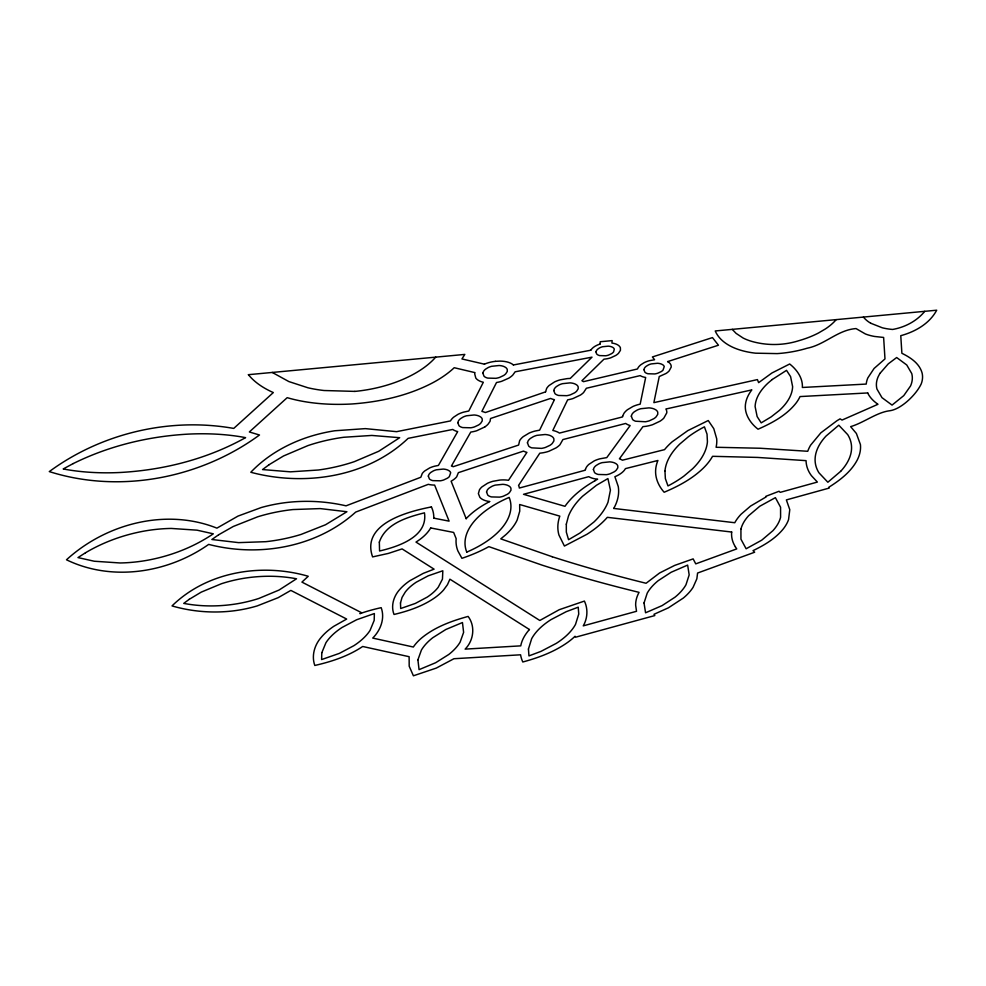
<?xml version="1.0" encoding="UTF-8"?>
<svg xmlns="http://www.w3.org/2000/svg" width="986" height="986" viewBox="0 0 986 986"><rect width="100%" height="100%" fill="white"/><g stroke="black" fill="none" stroke-linecap="round" stroke-linejoin="round"><path stroke-width="1.48" d="M600.006 344.114L600.24 341.735L612.158 340.614L611.924 343.066A15.48 7.9 -9.3 0 1 620.391 347.725L620.44 350.313L618.53 353.271A17.119 8.738 -9.3 0 1 615.831 355.416L610.802 357.782A14.58 7.444 -9.3 0 1 606.156 358.904L603.974 359.163L581.913 380.732A20.423 10.427 -9.3 0 1 583.465 381.668L637.461 368.974L638.213 367.544A18.352 9.367 -9.3 0 1 640.974 364.672L644.08 362.712A16.195 8.27 -9.3 0 1 649.552 360.666L654.593 359.754L652.399 356.957L712.471 337.594L718.449 345.223L667.621 361.603M924.769 311.329C916.807 321.103 904.951 327.29 892.626 329.46A48.634 24.835 -9.3 0 1 882.347 327.808L870.687 323.211M840.639 471.357L827.858 482.24L818.972 472.824A90.515 46.206 -9.3 0 1 826.009 436.083L838.79 425.2L847.689 434.616A90.515 46.206 -9.3 0 1 840.639 471.357M484.755 426.975L476.768 430.734A19.326 9.872 -9.3 0 1 470.766 432.065L451.403 466.045A19.326 9.86 -9.3 0 1 453.227 466.698L518.624 445.056L519.622 440.68A23.812 12.152 -9.3 0 1 523.196 436.662L529.125 433.088A21.051 10.747 -9.3 0 1 535.041 431.055L539.638 430.155L554.428 399.675A19.609 10.008 -9.3 0 1 550.582 398.418L490.56 418.495L490.042 421.379L488.058 424.214A23.035 11.758 -9.3 0 1 484.755 426.975M594.878 480.749L597.639 479.196A19.831 10.119 -9.3 0 1 588.778 476.657L523.517 494.306L564.978 506.311A108.583 55.438 -9.3 0 1 594.915 480.774M431.449 506.927C408.093 511.475 360.827 523.615 372.597 556.905L388.41 553.405L402.091 548.906L434.074 569.156L423.253 573.371L409.843 580.729A63.498 32.415 -9.3 0 0 400.082 589.11C393.833 595.754 390.567 605.7 394.03 614.463C408.537 611.012 423.019 606.094 435.294 597.405A63.437 32.39 -9.3 0 0 443.601 589.973L447.459 584.686L449.912 579.189L529.47 629.549M513.41 364.968L590.725 350.227M495.354 361.344L500.099 361.098A20.989 10.71 -9.3 0 1 513.41 364.956M248.435 374.68L464.8 354.418L461.941 358.953L484.471 364.179M867.779 392.946L800.028 396.569A77.66 39.65 -9.3 0 1 796.084 403.064C786.397 415.377 772.124 422.982 758.049 429.206C750.038 423.031 743.481 413.011 745.761 402.522A77.647 39.65 -9.3 0 1 751.825 389.901L665.883 409.017A22.53 11.499 -9.3 0 1 666.77 412.863L663.824 418.138A24.798 12.658 -9.3 0 1 659.93 421.244L652.67 424.67A21.039 10.735 -9.3 0 1 645.953 426.297L642.921 426.655L619.393 458.835A20.78 10.612 -9.3 0 1 622.4 460.203L664.527 449.641A96.16 49.09 -9.3 0 1 672.169 441.79L687.797 430.623L708.244 420.529L713.778 428.651L716.686 438.733A98.464 50.274 -9.3 0 1 716.095 447.274L760.181 448.248L807.731 451.28A90.687 46.305 -9.3 0 1 810.652 445.117L820.87 432.805L836.855 420.8L840.084 418.853L842.056 420.061L877.996 404.285A77.401 39.514 -9.3 0 1 867.68 392.97M354.861 391.393L324.074 390.518A106.315 54.279 -9.3 0 1 307.94 387.781L288.861 381.57L272.284 372.449M731.748 532.046L607.327 517.33A108.497 55.389 -9.3 0 1 586.88 534.326L564.411 546.047L558.963 535.09A109.729 56.017 -9.3 0 1 559.814 516.134L519.659 504.512L519.745 511.167L517.182 519.979A85.116 43.458 -9.3 0 1 505.645 534.843L500.765 538.861L552.246 556.745M613.699 508.431L734.767 522.728A75.109 38.343 -9.3 0 1 741.053 514.248L750.58 506.065L766.184 496.882L765.839 496.328L779.039 491.262L780.222 492.347L817.382 482.068L811.49 475.745A93.892 47.944 -9.3 0 1 806.055 460.647L757.568 457.43L712.545 456.308A94.902 48.45 -9.3 0 1 703.03 468.399C691.962 479.023 678.195 486.332 664.157 492.248C658.414 485.876 654.679 477.261 655.776 468.584A96.012 49.017 -9.3 0 1 657.908 460.474L625.444 468.621L624.372 470.248A22.629 11.549 -9.3 0 1 616.792 475.868L614.882 476.706L618.234 486.443A107.992 55.142 -9.3 0 1 613.748 508.431M489.623 501.529L487.109 501.098A19.449 9.934 -9.3 0 1 479.899 497.388L478.383 493.616L479.43 489.882A22.086 11.277 -9.3 0 1 481.907 486.936L487.38 483.35A19.387 9.897 -9.3 0 1 493.012 481.279L499.89 480.059A20.595 10.513 -9.3 0 1 508.505 480.305L526.918 452.377A21.199 10.821 -9.3 0 1 523.517 451.095L458.367 472.664L456.703 476.78A21.026 10.735 -9.3 0 1 451.107 481.205L466.193 518.71M433.704 518.131L449.111 521.15L434.616 485.087A18.98 9.687 -9.3 0 1 428.294 484.336L355.687 512.091C316.568 547.44 258.936 557.435 208.687 544.395C168.076 573.014 112.01 581.9 66.481 559.789C106.081 523.603 166.092 507.876 216.908 528.139L238.02 516.085L261.265 507.531A85.474 43.643 -9.3 0 1 286.002 502.577C306.005 500.173 326.415 501.295 346.037 505.83L420.837 477.249L422.255 473.502A20.398 10.415 -9.3 0 1 424.683 470.975L429.637 467.943A17.822 9.096 -9.3 0 1 434.579 466.205L438.413 465.429L457.689 431.597A19.412 9.909 -9.3 0 1 452.734 429.452L408.118 438.351C366.989 477.483 304.317 486.505 250.801 472.269C265.937 456.37 285.311 444.957 305.98 437.833A89.307 45.602 -9.3 0 1 334.809 430.759L365.338 428.627L396.569 431.671L450.479 420.923L450.935 420.159A22.074 11.265 -9.3 0 1 453.72 417.127L457.972 414.342A19.437 9.922 -9.3 0 1 463.642 412.123L468.769 411.014L483.325 382.26A19.486 9.946 -9.3 0 1 475.807 378.069L474.722 373.94A19.005 9.7 -9.3 0 1 475.005 372.634L454.213 367.716A97.614 49.842 -9.3 0 1 432.681 382.802C407.847 395.805 379.893 401.955 352.076 403.964A129.869 66.308 -9.3 0 1 287.197 397.666L249.335 431.967L259.478 434.999C200.146 478.444 119.799 493.949 49.3 471.591C101.558 433.15 169.839 417.078 233.731 428.417L273.332 392.564A125.493 64.065 -9.3 0 1 248.41 374.692M430.685 527.941L453.646 532.428L456.161 538.689A98.674 50.372 -9.3 0 0 457.923 551.014L461.929 558.31A106.266 54.255 -9.3 0 0 488.859 546.638L541.98 565.101A1333.479 680.796 -9.3 0 0 639.064 592.352A79.521 40.599 -9.3 0 0 635.662 605.305L636.525 611.295L583.256 625.863C587.594 618.395 588.161 608.892 584.402 601.078L559.198 609.718L539.81 620.477L415.981 542.078A57.003 29.099 -9.3 0 0 430.672 527.941M732.265 329.361L736.061 333.354L743.136 338.038A58.359 29.79 -9.3 0 0 751.578 341.341C767.071 345.79 783.685 345.531 799.042 340.638A64.349 32.846 -9.3 0 0 818.602 332.935L825.393 328.942A61.489 31.392 -9.3 0 0 836.19 319.624M735.346 546.848L736.739 548.906L695.746 563.869L693.146 558.889L674.695 565.397L659.572 573.002L646.089 583.268A1343.684 686.01 -9.3 0 1 552.234 556.757M435.726 357.117A86.83 44.333 -9.3 0 1 354.861 391.405M466.76 552.074A91.008 46.465 -9.3 0 1 509.158 497.4A91.008 46.465 -9.3 0 1 466.785 552.098M870.687 323.211A55.598 28.384 -9.3 0 1 863.44 317.073M735.42 546.823A85.868 43.84 -9.3 0 1 731.661 532.058M466.107 518.698A89.578 45.738 -9.3 0 1 489.672 501.554M529.408 629.536A81.591 41.658 -9.3 0 0 520.768 645.855L465.133 649.121C473.662 640.567 475.572 626.27 468.116 616.423C451.576 620.97 434.888 627.01 421.515 638.078A68.86 35.151 -9.3 0 0 413.344 647.026L372.72 638.078C380.559 630.35 385.156 618.407 381.175 607.672A100.264 51.186 -9.3 0 0 359.878 613.649L361.603 612.737L301.926 582.11L308.248 576.268C261.943 562.796 207.196 571.387 172.02 605.922C192.344 611.801 213.863 613.44 234.841 610.691A75.022 38.306 -9.3 0 0 257.284 605.885L278.138 597.689L290.845 590.404L346.678 619.06L333.773 626.32A74.061 37.813 -9.3 0 0 321.239 637.313C314.596 644.856 311.28 655.752 314.805 665.464C331.579 661.655 348.317 656.146 362.688 646.483L409.128 656.701L409.19 666.203L413.405 675.792L436.28 668.089L453.942 658.722L520.583 654.803A105.909 54.07 -9.3 0 0 522.802 661.988C538.8 657.662 554.674 651.746 568.207 641.997A78.375 40.007 -9.3 0 0 575.048 636.278L575.627 637.19L654.803 615.572L654.001 614.29L668.385 607.832L683.323 598.058A73.605 37.579 -9.3 0 0 693.096 587.299L696.855 578.807L697.583 573.039L754.66 552.222L753.021 550.644C764.039 545.344 774.934 538.923 782.884 529.42A74.714 38.146 -9.3 0 0 788.566 519.597L789.774 509.676L786.372 499.914L829.201 488.07L828.721 487.306C839.899 480.318 850.943 471.912 857.241 460.043A89.763 45.837 -9.3 0 0 860.408 444.513L856.39 433.483L850.635 426.63C863.736 422.809 876.813 412.234 889.89 410.731C901.179 409.153 916.117 394.794 921.207 383.936A64.879 33.13 -9.3 0 0 922.009 372.683C919.235 363.181 910.275 357.413 901.882 353.284L900.773 335.684C915.131 331.764 929.478 323.741 936.7 310.208L715.232 330.963C719.188 340.145 728.223 345.852 737.318 349.118A68.823 35.139 -9.3 0 0 755.572 353.185L777.19 353.604A70.043 35.755 -9.3 0 0 807.189 348.218C824.949 344.693 837.853 329.879 856.033 328.572L865.412 333.971A45.689 23.319 -9.3 0 0 874.57 336.46L883.629 337.459L884.984 358.929L874.089 368.456L867.828 377.921A65.088 33.228 -9.3 0 0 866.238 384.072L802.37 387.473C802.961 377.983 796.799 369.614 789.687 363.994L771.964 372.967L758.628 382.642L757.421 379.598L653.866 402.645L659.252 376.529L666.031 373.472A19.178 9.786 -9.3 0 0 669.137 370.933L671.207 367.088A16.984 8.677 -9.3 0 0 667.645 361.591M431.387 506.94A89.208 45.541 -9.3 0 1 433.766 518.118M484.434 364.167A20.164 10.291 -9.3 0 1 495.354 361.357M590.799 350.227A15.456 7.888 -9.3 0 1 599.969 344.077M528.447 649.01L528.952 655.9L540.957 651.389L556.227 643.402A76.97 39.292 -9.3 0 0 575.528 624.36L578.745 614.056L578.24 607.179L566.235 611.677L550.952 619.664A76.97 39.292 -9.3 0 0 531.651 638.718L528.447 649.01M457.812 422.649L458.983 425.73A11.635 5.941 -9.3 0 0 462.705 427.579L470.803 427.788A11.61 5.928 -9.3 0 0 474.525 426.889L478.555 424.991A13.816 7.05 -9.3 0 0 480.712 423.265L482.228 420.911L482.203 418.988A12.005 6.126 -9.3 0 0 480.441 416.819L478.962 416.03A12.781 6.532 -9.3 0 0 474.081 414.983L466.575 415.772A11.635 5.941 -9.3 0 0 463.198 417.004L460.598 418.594A13.212 6.742 -9.3 0 0 458.428 420.936L457.812 422.649M482.857 373.176L484.04 376.258A11.635 5.941 -9.3 0 0 487.762 378.106L495.859 378.316A11.61 5.928 -9.3 0 0 499.582 377.416L503.599 375.518A13.816 7.05 -9.3 0 0 505.756 373.793L507.285 371.439L507.248 369.516A12.005 6.126 -9.3 0 0 505.498 367.347L504.019 366.558A12.781 6.532 -9.3 0 0 499.138 365.51L491.632 366.299A11.635 5.941 -9.3 0 0 488.243 367.531L485.642 369.109A13.212 6.742 -9.3 0 0 483.473 371.451L482.857 373.176M486.542 491.989L487.725 495.058A11.635 5.941 -9.3 0 0 491.435 496.919L499.545 497.129A11.61 5.928 -9.3 0 0 503.267 496.229L507.285 494.319A13.816 7.05 -9.3 0 0 509.442 492.606L510.97 490.239L510.933 488.316A12.005 6.126 -9.3 0 0 509.183 486.147L507.704 485.358A12.781 6.532 -9.3 0 0 502.823 484.323L495.317 485.1A11.635 5.941 -9.3 0 0 491.928 486.344L489.327 487.922A13.212 6.742 -9.3 0 0 487.158 490.264L486.542 491.989M527.436 442.8L528.718 446.14A12.633 6.446 -9.3 0 0 531.774 447.854L541.511 448.383A12.621 6.446 -9.3 0 0 545.554 447.397L549.905 445.352A14.876 7.592 -9.3 0 0 552.246 443.478L553.898 440.927L553.861 438.832A13.003 6.643 -9.3 0 0 551.95 436.49L550.348 435.627A13.853 7.075 -9.3 0 0 545.073 434.506L536.951 435.344A12.633 6.446 -9.3 0 0 533.29 436.687L530.468 438.388A14.272 7.284 -9.3 0 0 528.102 440.927L527.436 442.8M553.775 390.542L554.945 393.624A11.635 5.941 -9.3 0 0 558.668 395.472L566.765 395.682A11.61 5.928 -9.3 0 0 570.487 394.782L574.505 392.884A13.816 7.05 -9.3 0 0 576.674 391.159L578.19 388.804L578.166 386.882A12.005 6.126 -9.3 0 0 576.403 384.713L574.924 383.924A12.781 6.532 -9.3 0 0 570.044 382.876L562.538 383.665A11.635 5.941 -9.3 0 0 559.148 384.897L556.56 386.475A13.212 6.742 -9.3 0 0 554.379 388.829L553.775 390.542M593.387 469.521L594.558 472.602A11.635 5.941 -9.3 0 0 598.28 474.463L606.378 474.673A11.61 5.928 -9.3 0 0 610.112 473.773L614.13 471.863A13.816 7.05 -9.3 0 0 616.287 470.137L617.815 467.783L617.778 465.86A12.005 6.126 -9.3 0 0 616.016 463.691L614.537 462.902A12.781 6.532 -9.3 0 0 609.668 461.867L602.15 462.644A11.635 5.941 -9.3 0 0 598.773 463.888L596.173 465.466A13.212 6.742 -9.3 0 0 594.003 467.808L593.387 469.521M596.012 351.903L596.555 353.814A8.8 4.499 -9.3 0 0 599.71 355.601L605.761 355.761A8.751 4.462 -9.3 0 0 608.547 355.083L611.566 353.666A10.23 5.226 -9.3 0 0 613.588 351.928L614.303 349.155A9.034 4.61 -9.3 0 0 612.466 347.22A9.552 4.881 -9.3 0 0 608.214 346.16L602.569 346.739A8.714 4.449 -9.3 0 0 599.315 348.046L597.578 349.278A9.835 5.029 -9.3 0 0 596.247 351.053L596.012 351.903M631.311 416.178L632.593 419.506A12.633 6.446 -9.3 0 0 635.637 421.232L645.386 421.749A12.621 6.446 -9.3 0 0 649.417 420.775L653.78 418.717A14.876 7.592 -9.3 0 0 656.109 416.856L657.761 414.293L657.736 412.21A13.003 6.643 -9.3 0 0 655.826 409.856L654.223 409.005A13.853 7.075 -9.3 0 0 648.936 407.871L640.826 408.722A12.633 6.446 -9.3 0 0 637.166 410.065L634.343 411.766A14.272 7.284 -9.3 0 0 631.977 414.305L631.311 416.178M643.92 369.651L644.906 372.215A9.7 4.955 -9.3 0 0 647.999 373.756L654.753 373.94A9.675 4.942 -9.3 0 0 657.859 373.176L661.212 371.599A11.512 5.879 -9.3 0 0 663.011 370.157L664.244 366.595A10.008 5.103 -9.3 0 0 662.777 364.783L661.544 364.13A10.649 5.435 -9.3 0 0 657.489 363.267L651.228 363.92A9.7 4.955 -9.3 0 0 648.406 364.943L646.249 366.262A11.006 5.62 -9.3 0 0 644.437 368.222L643.92 369.651M428.331 476.102L429.391 478.925A10.599 5.411 -9.3 0 0 432.792 480.626L440.237 480.811A10.599 5.411 -9.3 0 0 443.651 479.985L447.336 478.235A12.756 6.52 -9.3 0 0 449.32 476.645L450.688 472.738A11.006 5.62 -9.3 0 0 449.074 470.753L447.718 470.026A11.721 5.978 -9.3 0 0 443.244 469.077L436.379 469.792A10.71 5.472 -9.3 0 0 433.285 470.938L430.894 472.38A12.189 6.224 -9.3 0 0 428.885 474.537L428.331 476.102M545.603 391.861L485.346 412.555A21.137 10.797 -9.3 0 0 481.883 411.396L496.525 382.494A19.313 9.86 -9.3 0 0 501.677 381.299L508.764 378.168A22.986 11.733 -9.3 0 0 512.806 375.05L515.148 371.796L592.007 357.154L570.241 378.464A19.868 10.143 -9.3 0 0 567.123 378.624L560.245 379.844A19.387 9.897 -9.3 0 0 554.6 381.902L549.128 385.489A22.086 11.277 -9.3 0 0 546.651 388.447L545.603 391.725M644.031 602.964L645.559 612.787L662.062 605.626L674.966 597.22A71.103 36.297 -9.3 0 0 685.985 584.735L689.177 574.9L687.649 565.089L671.158 572.25L658.254 580.643A71.103 36.297 -9.3 0 0 647.223 593.128L644.031 602.964M664.958 471.012L665.365 478.617L667.978 485.925A99.746 50.927 -9.3 0 0 684.074 475.967L692.616 468.732A102.914 52.541 -9.3 0 0 707.43 441.765L707.036 434.16L704.423 426.852A99.746 50.927 -9.3 0 0 688.327 436.81L679.785 444.045A102.914 52.541 -9.3 0 0 664.958 471.012M400.489 602.914L400.686 608.51L415.316 603.444L427.209 597.122A56.448 28.816 -9.3 0 0 438.24 587.237L442.455 579.139L442.825 570.771L428.183 575.836L416.289 582.171A56.448 28.816 -9.3 0 0 405.271 592.044L402.054 597.405L400.489 602.914M417.904 659.831L419.062 669.654L435.676 662.715L448.753 654.494A70.265 35.878 -9.3 0 0 460.117 642.157L463.617 632.371L462.459 622.548L445.845 629.487L432.768 637.72A70.265 35.878 -9.3 0 0 421.416 650.045L417.904 659.831M566.321 524.182L566.321 532.083L568.565 539.699L579.965 533.032L593.929 522.013A111.122 56.732 -9.3 0 0 608.017 502.145L610.433 490.104L607.906 478.567L596.505 485.248L582.541 496.266A111.122 56.732 -9.3 0 0 568.454 516.122L566.321 524.182M321.793 652.769L321.621 659.572L339.32 653.398L353.9 645.67A72.188 36.852 -9.3 0 0 370.07 630.387L374.199 620.367L374.36 613.551L356.661 619.738L342.08 627.453A72.188 36.852 -9.3 0 0 325.922 642.749L321.793 652.769M379.339 542.115L379.573 551.001C398.011 546.663 428.17 536.902 424.461 512.831C407.354 517.182 385.6 523.504 379.339 542.115M740.93 529.149L740.942 539.182L746.131 548.771L761.759 540.155L772.95 530.653A71.707 36.605 -9.3 0 0 780.592 517.268L780.567 507.235L775.39 497.647L759.762 506.262L748.571 515.764A71.707 36.605 -9.3 0 0 740.93 529.149M622.659 416.067L622.499 416.93L559.469 433.088A22.69 11.585 -9.3 0 0 552.801 430.451L567.665 399.823A19.338 9.872 -9.3 0 0 573.1 398.504L580.434 395.053A23.048 11.77 -9.3 0 0 583.589 392.539L586.374 388.262L640.16 375.617A16.355 8.344 -9.3 0 0 645.67 377.478L640.173 404.137L638.188 404.617A21.026 10.735 -9.3 0 0 632.901 406.503L627.453 409.72A23.812 12.152 -9.3 0 0 623.941 413.356L622.659 416.067M585.45 469.287L585.253 470.211L519.314 488.045A20.509 10.464 -9.3 0 0 518.525 485.457L539.786 453.203L542.201 452.894A21.039 10.735 -9.3 0 0 548.857 451.28L556.055 447.878A24.798 12.658 -9.3 0 0 559.925 444.797L562.907 439.559L625.703 423.45A21.088 10.76 -9.3 0 0 630.14 425.57L606.772 457.603L599.907 458.81A19.424 9.922 -9.3 0 0 594.287 460.856L588.815 464.418A22.062 11.265 -9.3 0 0 586.313 467.352L585.45 469.287M879.894 373.447L878.193 376.664A63.745 32.538 -9.3 0 0 876.985 389.113L881.977 397.654L892.059 405.098L903.78 395.608L910.534 385.97A63.745 32.538 -9.3 0 0 911.73 373.521L906.75 364.98L896.668 357.536L888.3 363.822L879.894 373.447M772.248 379.499L768.402 382.741A81.111 41.412 -9.3 0 0 755.116 406.589L757.137 416.573L761.192 422.871L771.175 416.868L779.322 410.472A81.111 41.412 -9.3 0 0 792.621 386.623L790.599 376.627L786.532 370.342L772.248 379.499M269.092 464.702L262.547 469.57L290.402 471.838L318.453 470.002A102.063 52.11 -9.3 0 0 354.331 461.658L378.686 451.292L399.675 437.698L371.808 435.442L343.757 437.266A102.063 52.11 -9.3 0 0 307.878 445.61L283.524 455.976L269.092 464.702M189.213 599.34L183.741 603.395C201.255 606.71 219.323 606.673 236.899 603.802A79.841 40.759 -9.3 0 0 258.862 598.453L279.038 590.047L296.527 578.782C279.013 575.479 260.945 575.504 243.369 578.388A79.841 40.759 -9.3 0 0 221.406 583.737L201.23 592.13L189.213 599.34M218.609 534.794L211.879 539.502L238.575 542.633L265.813 541.684A97.343 49.694 -9.3 0 0 301.137 534.412L325.516 524.762L346.912 511.734L320.216 508.591L292.978 509.552A97.343 49.694 -9.3 0 0 257.654 516.812L233.275 526.475L218.609 534.794M85.499 552.764L77.98 557.583L94.225 561.231L120.058 562.969A89.406 45.639 -9.3 0 0 146.667 560.393C170.356 556.166 193.318 547.329 213.296 533.82L197.04 530.172L171.219 528.434A89.406 45.639 -9.3 0 0 144.609 531.01C123.829 534.72 103.666 541.98 85.499 552.764M73.21 463.58L63.19 468.954A153.175 78.202 -9.3 0 0 120.341 472.479C163.898 470.051 207.368 458.983 245.588 437.636A153.175 78.202 -9.3 0 0 188.437 434.111C148.615 436.28 109.002 445.832 73.21 463.58"/></g></svg>
